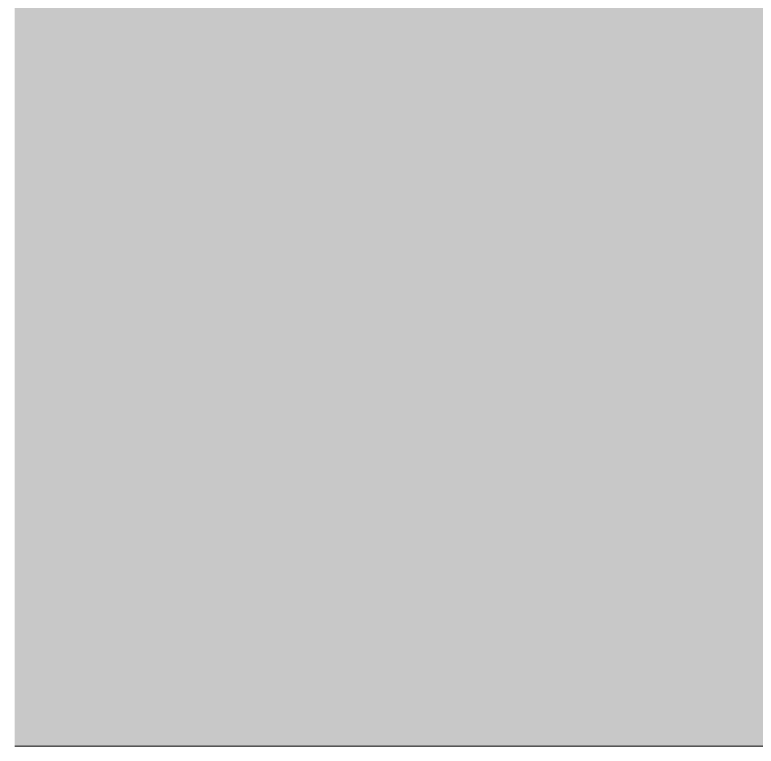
# Model space of a CAD drawing. Header units: millimetres. Extents: x -249154 to 415037, y -45458 to 354837.
# Drawn here: x 3975.8 to 4051.7, y 96961.2 to 97036.1 of the extents above; entities that cross this region are included whole.
import ezdxf

# ---------------------------------------------------------------- set-up
doc = ezdxf.new("R2010")
doc.units = ezdxf.units.MM
doc.layers.add('A-GLAZ-CWMG', color=7, linetype='Continuous', lineweight=9)
doc.layers.add('A-GLAZ-CWMG-1', color=7, linetype='Continuous', lineweight=20)

# ---------------------------------------------------------------- blocks, each defined once
blk = doc.blocks.new('Прямоугольный импост - Импост структурный с накладкой - 190мм-V191-Объем проектирования 1 этажа')
at = {"layer": 'A-GLAZ-CWMG'}
blk.add_hatch(color=256, dxfattribs=at).paths.add_polyline_path([(4060, 17775.122), (4061.12, 17775.122), (4060, 18325.122), (3911.12, 18325.122), (3911.12, 17775.122), (4031.12, 17775.122)])
blk = doc.blocks.new('Прямоугольный импост - Импост структурный с накладкой - 190мм-23933741-Объем проектирования 1 этажа')
at = {"layer": 'A-GLAZ-CWMG-1'}
blk.add_line((-25, -190), (-25, -40), dxfattribs=at)
blk = doc.blocks.new('1floor')
at = {"layer": 'A-GLAZ-CWMG'}
blk.add_blockref('Прямоугольный импост - Импост структурный с накладкой - 190мм-V191-Объем проектирования 1 этажа', (0, 0), dxfattribs=at)
at = {"layer": 'A-GLAZ-CWMG', "extrusion": (0, 0, -1), "rotation": 270.0000000000001}
blk.add_blockref('Прямоугольный импост - Импост структурный с накладкой - 190мм-23933741-Объем проектирования 1 этажа', (-3871.12, 17750.122), dxfattribs=at)

msp = doc.modelspace()

# ---------------------------------------------------------------- block references
msp.add_blockref('1floor', (64.702, 79186.05))

doc.saveas('drawing.dxf')
